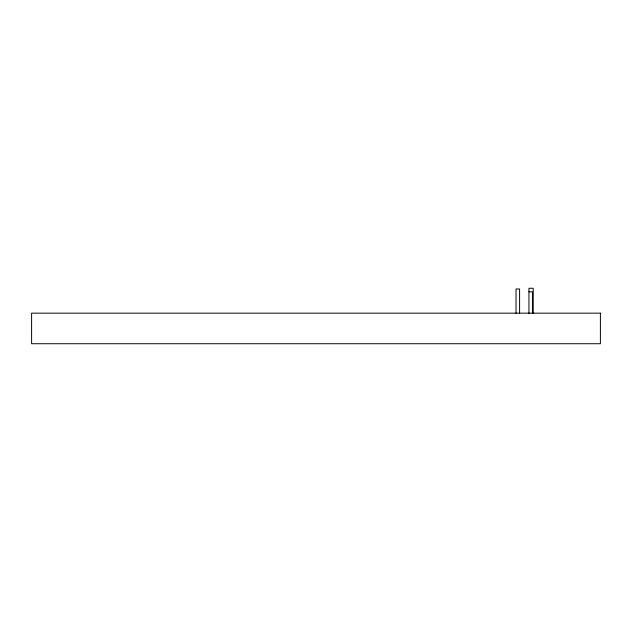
<?xml version="1.0" encoding="UTF-8"?>
<svg xmlns="http://www.w3.org/2000/svg" width="632" height="632" viewBox="0 0 632 632"><rect width="100%" height="100%" fill="white"/><g stroke="black" fill="none" stroke-linecap="round" stroke-linejoin="round"><path stroke-width="0.95" d="M528.897 291.826L532.452 291.826L532.452 313.211M533.211 313.606L533.211 288.271L528.944 288.271L528.944 313.606M519.591 313.338L519.591 288.982L516.036 288.982L516.036 313.338M600.4 313.156L31.6 313.156L31.6 343.729L600.4 343.729L600.4 313.156"/></g></svg>
